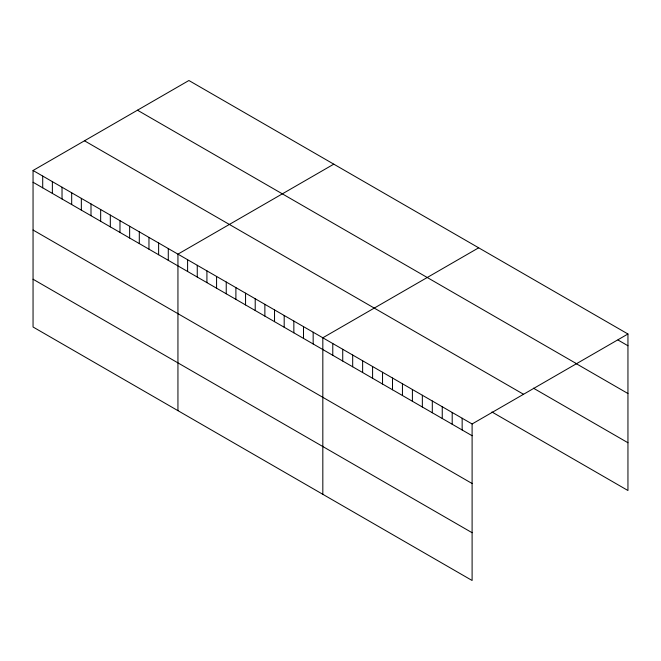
<?xml version="1.0" encoding="UTF-8"?>
<svg xmlns="http://www.w3.org/2000/svg" width="661" height="661" viewBox="0 0 661 661"><rect width="100%" height="100%" fill="white"/><g stroke="black" fill="none" stroke-linecap="round" stroke-linejoin="round"><path stroke-width="0.99" d="M33.05 170.488L472.103 423.974L472.103 580.49L33.05 327.005L33.05 170.488L188.897 80.51L627.95 333.995L627.95 490.512L491.941 411.985M333.78 164.159L177.941 254.138L177.941 410.655M478.671 247.809L322.824 337.788L322.824 494.304M472.103 423.974L627.95 333.995M618.002 340.01L627.95 345.761M137.463 110.205L576.524 363.69M575.706 363.36L627.95 393.526M533.41 388.164L627.95 442.746M84.476 140.793L523.537 394.278M33.05 182.246L472.103 435.731M33.05 230.02L472.103 483.505M33.05 279.231L472.103 532.716M462.155 418.231L462.155 429.989M452.198 412.481L452.198 424.246M442.25 406.738L442.25 418.496M432.302 400.987L432.302 412.753M422.346 395.245L422.346 407.002M412.398 389.503L412.398 401.26M402.442 383.752L402.442 395.518M392.494 378.009L392.494 389.767M382.537 372.259L382.537 384.024M372.589 366.516L372.589 378.274M362.633 360.774L362.633 372.531M352.685 355.023L352.685 366.789M342.729 349.281L342.729 361.038M332.78 343.53L332.78 355.296M313.165 332.21L313.165 343.976M303.506 326.633L303.506 338.399M293.848 321.056L293.848 332.822M284.189 315.479L284.189 327.245M274.53 309.902L274.53 321.667M264.871 304.324L264.871 316.09M255.212 298.747L255.212 310.513M245.553 293.178L245.553 304.936M235.894 287.601L235.894 299.359M226.236 282.024L226.236 293.781M216.577 276.447L216.577 288.204M206.918 270.87L206.918 282.627M197.259 265.292L197.259 277.05M187.6 259.715L187.6 271.473M168.282 248.561L168.282 260.318M158.623 242.984L158.623 254.741M148.965 237.406L148.965 249.172M139.297 231.829L139.297 243.595M129.639 226.252L129.639 238.018M119.98 220.675L119.98 232.441M110.321 215.098L110.321 226.863M100.662 209.52L100.662 221.286M91.003 203.943L91.003 215.709M81.344 198.366L81.344 210.132M71.685 192.797L71.685 204.555M62.027 187.22L62.027 198.978M52.368 181.643L52.368 193.4M42.709 176.066L42.709 187.823"/></g></svg>
